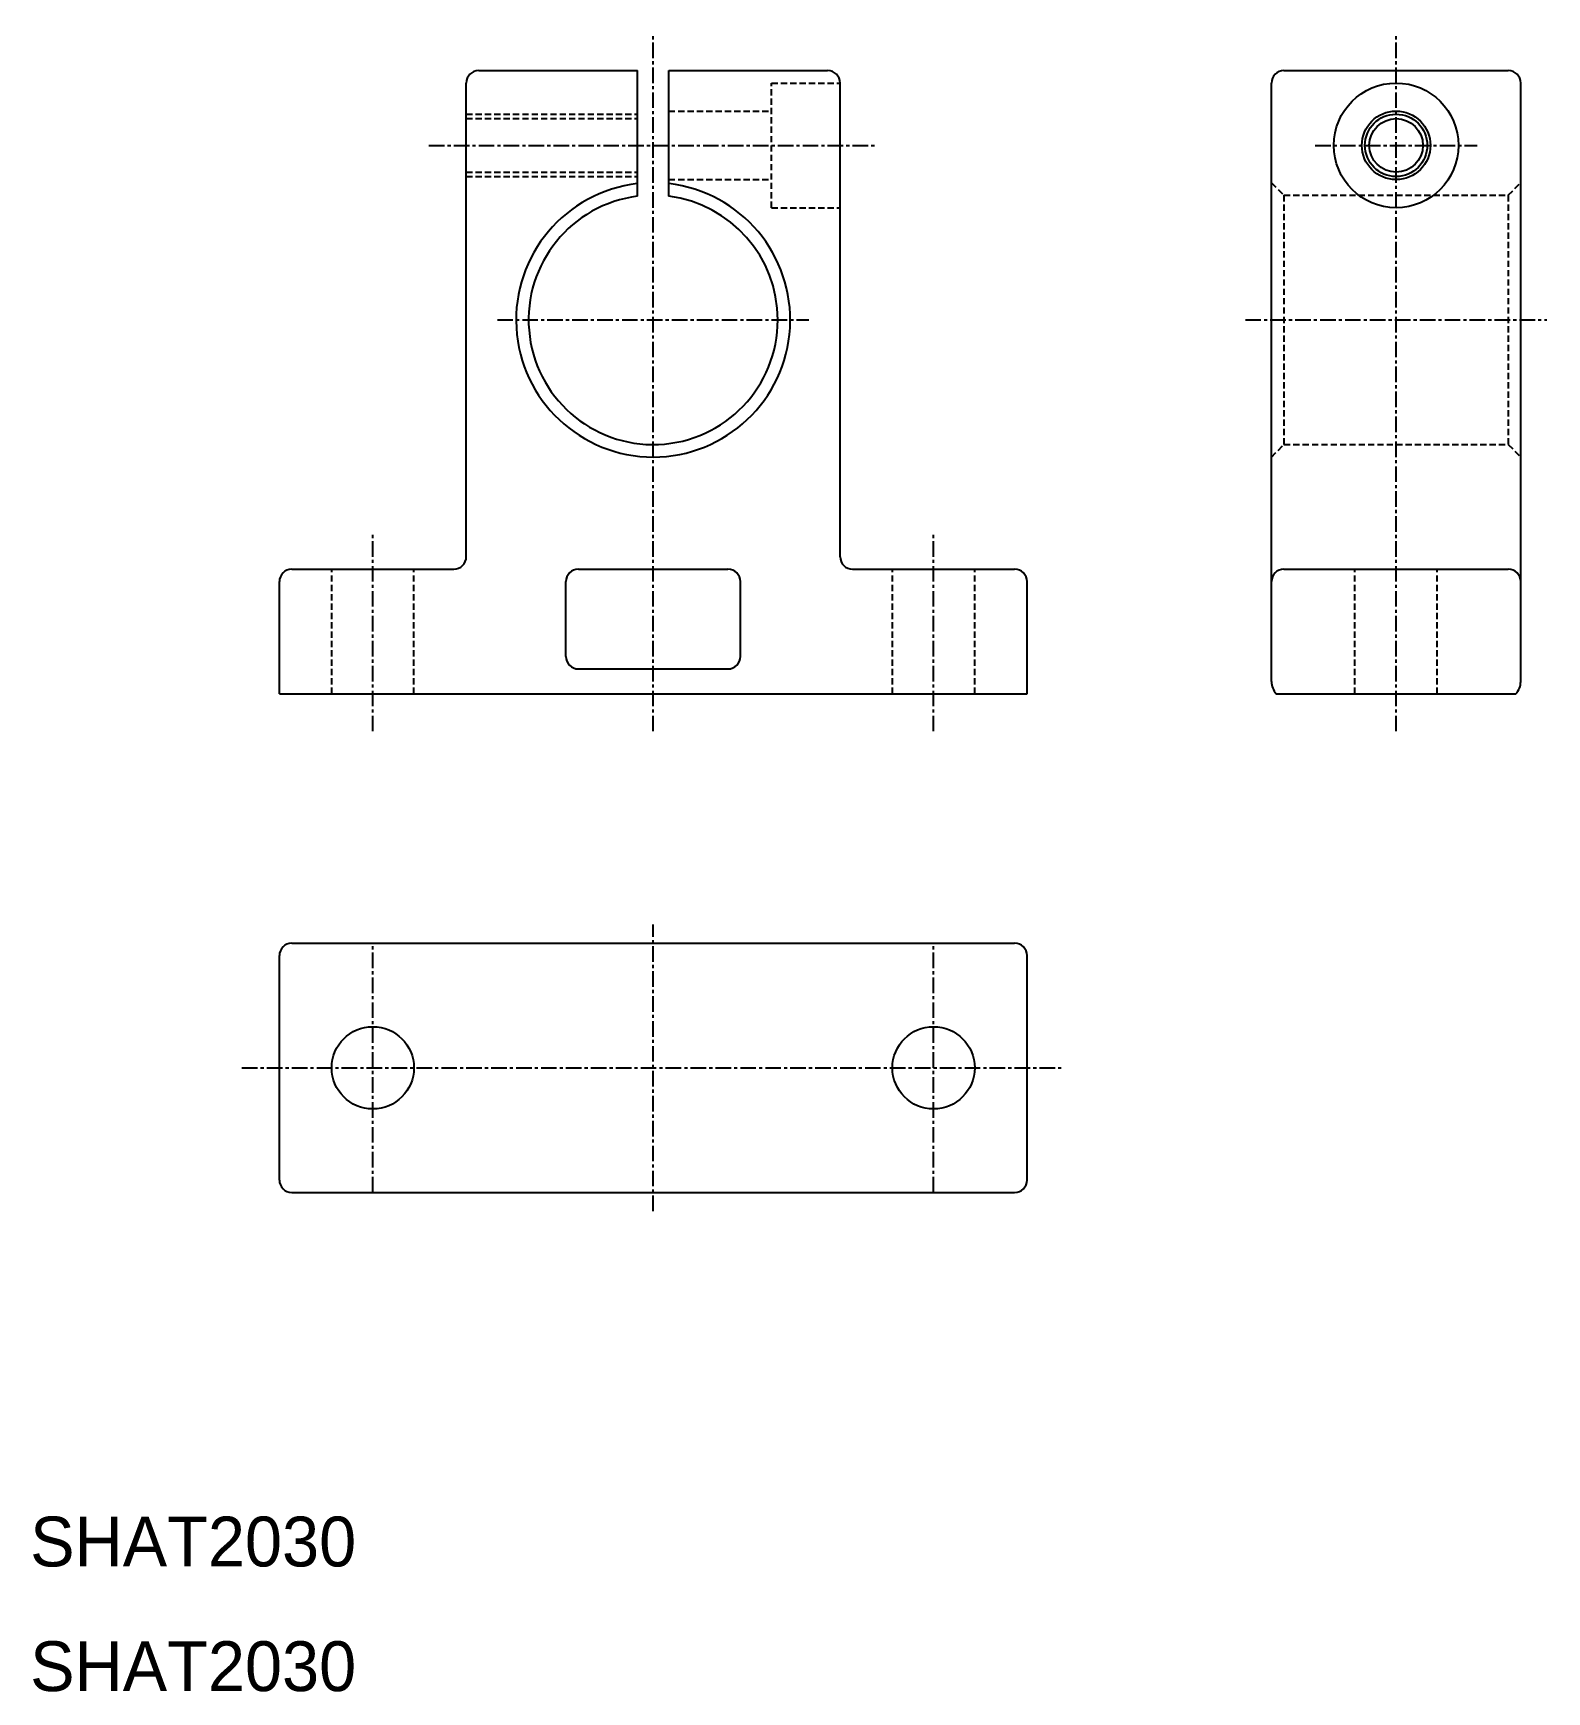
# Model space of a CAD drawing. Extents: x 10 to 132, y 10 to 143.
import ezdxf

# ---------------------------------------------------------------- set-up
doc = ezdxf.new("R2010")
doc.units = 0
doc.linetypes.add('CENTER', pattern=[2, 1.25, -0.25, 0.25, -0.25])
doc.linetypes.add('DASHED', pattern=[0.75, 0.5, -0.25])
doc.layers.get('0').update_dxf_attribs({"linetype": 'CONTINUOUS'})
doc.layers.add('CENTER', color=1, linetype='CENTER')

msp = doc.modelspace()

# ---------------------------------------------------------------- linework, layer by layer
at = {"color": 7, "linetype": 'CONTINUOUS'}
for p, q in [((46, 140), (58.75, 140)), ((58.75, 129.92), (58.75, 140)), ((61.25, 140), (74, 140)), ((61.25, 129.92), (61.25, 140)), ((110.62, 140), (128.62, 140)), ((45, 101), (45, 139)), ((75, 101), (75, 139)), ((109.62, 91), (109.62, 139)), ((129.62, 91), (129.62, 139)), ((31, 100), (44, 100)), ((54, 100), (66, 100)), ((76, 100), (89, 100)), ((110.62, 100), (128.62, 100)), ((30, 90), (30, 99)), ((53, 93), (53, 99)), ((67, 93), (67, 99)), ((90, 90), (90, 99)), ((54, 92), (66, 92)), ((30, 90), (90, 90)), ((110, 90), (129.24, 90)), ((31, 70), (89, 70)), ((30, 51), (30, 69)), ((90, 51), (90, 69)), ((31, 50), (89, 50))]:
    msp.add_line(p, q, dxfattribs=at)
at = {"color": 3, "linetype": 'DASHED'}
for p, q in [((69.5, 129), (69.5, 139)), ((69.5, 139), (75, 139)), ((45, 136.5), (58.75, 136.5)), ((45, 136.15), (58.75, 136.15)), ((61.25, 136.75), (69.5, 136.75)), ((45, 131.85), (58.75, 131.85)), ((45, 131.5), (58.75, 131.5)), ((61.25, 131.25), (69.5, 131.25)), ((109.62, 131), (110.62, 130)), ((128.62, 130), (129.62, 131)), ((110.62, 130), (128.62, 130)), ((110.62, 130), (110.62, 110)), ((128.62, 130), (128.62, 110)), ((69.5, 129), (75, 129)), ((109.62, 109), (110.62, 110)), ((110.62, 110), (128.62, 110)), ((128.62, 110), (129.62, 109)), ((34.2, 90), (34.2, 100)), ((40.8, 90), (40.8, 100)), ((79.2, 90), (79.2, 100)), ((85.8, 90), (85.8, 100)), ((116.32, 90), (116.32, 100)), ((122.92, 90), (122.92, 100))]:
    msp.add_line(p, q, dxfattribs=at)
at = {"color": 7, "linetype": 'CONTINUOUS'}
for centre, radius in [((119.62, 134), 5), ((119.62, 134), 2.75), ((119.62, 134), 2.5), ((37.5, 60), 3.3), ((82.5, 60), 3.3)]:
    msp.add_circle(centre, radius, dxfattribs=at)
msp.add_circle((119.62, 134), 2.15)
for centre, radius, start, end in [((46, 139), 1, 90, 180), ((74, 139), 1, 0, 90), ((110.62, 139), 1, 90, 180), ((128.62, 139), 1, 0, 90), ((60, 120), 11, 96.525, 83.475), ((60, 120), 10, 97.1808, 0), ((60, 120), 10, 0, 82.8192), ((31, 99), 1, 90, 180), ((44, 101), 1, 270, 0), ((54, 99), 1, 90, 180), ((66, 99), 1, 0, 90), ((76, 101), 1, 180, 270), ((89, 99), 1, 0, 90), ((110.62, 99), 1, 90, 180), ((128.62, 99), 1, 0, 90), ((54, 93), 1, 180, 270), ((66, 93), 1, 270, 0), ((111.12, 91), 1.5, 180, 221.8103), ((128.12, 91), 1.5, 318.1897, 0), ((31, 69), 1, 90, 180), ((89, 69), 1, 0, 90), ((31, 51), 1, 180, 270), ((89, 51), 1, 270, 0)]:
    msp.add_arc(centre, radius, start, end, dxfattribs=at)
at = {"layer": 'CENTER', "linetype": 'CENTER'}
for p, q in [((60, 87), (60, 143)), ((119.62, 87), (119.62, 143)), ((42, 134), (78, 134)), ((113.12, 134), (126.12, 134)), ((47.5, 120), (72.5, 120)), ((107.52, 120), (131.72, 120)), ((37.5, 87), (37.5, 103)), ((82.5, 87), (82.5, 103)), ((60, 48.5), (60, 71.5)), ((37.5, 50), (37.5, 70)), ((82.5, 50), (82.5, 70)), ((27, 60), (93, 60))]:
    msp.add_line(p, q, dxfattribs=at)

# ---------------------------------------------------------------- texts
for p in [(10, 20), (10, 10)]:
    msp.add_text('SHAT2030', height=4).set_placement(p)

doc.saveas('drawing.dxf')
